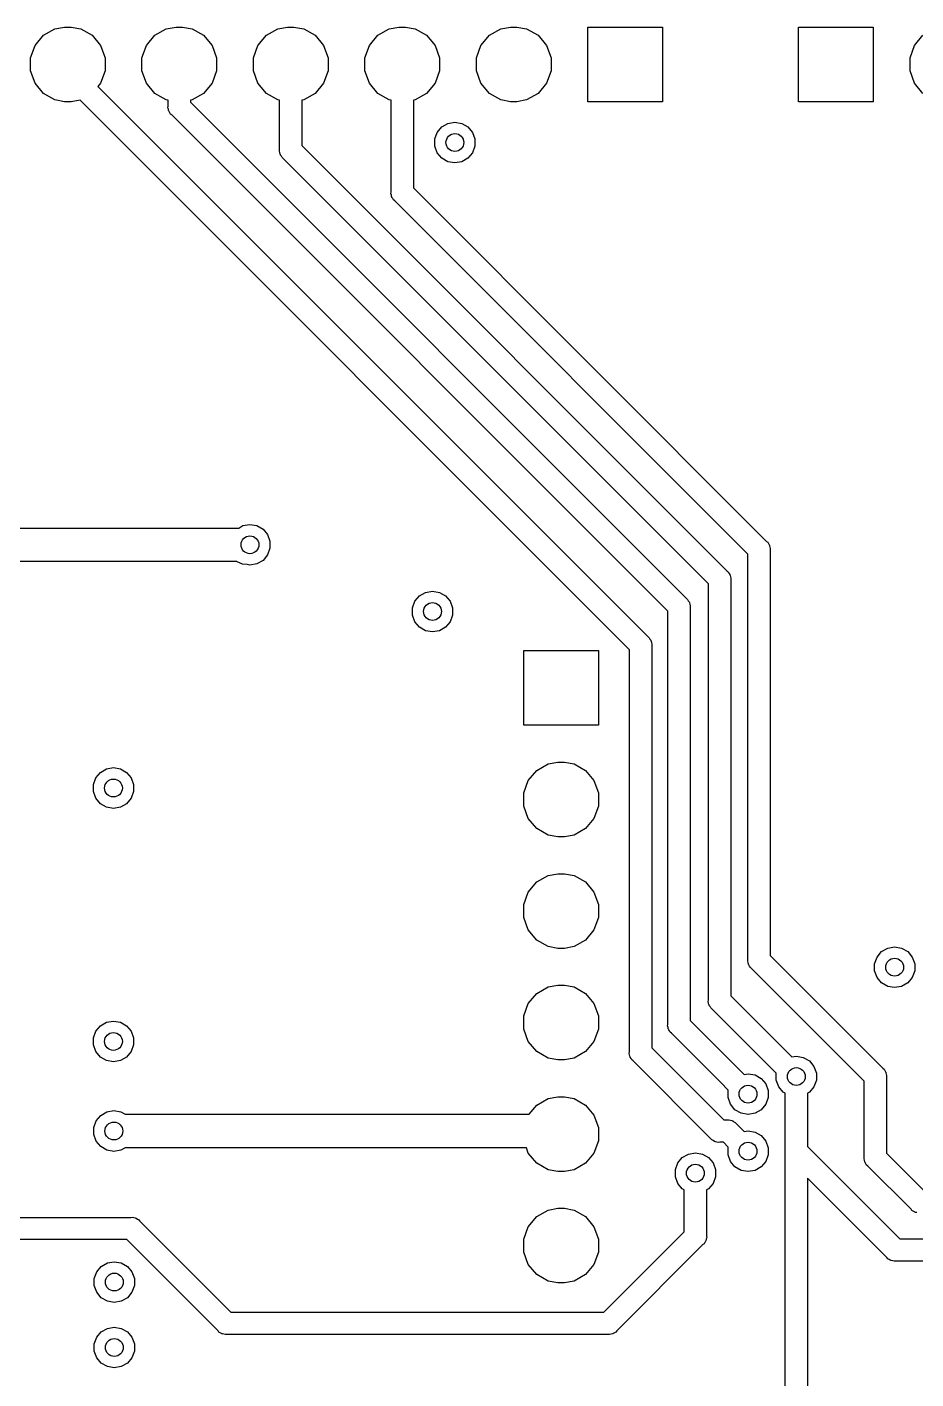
# Model space of a CAD drawing. Extents: x 91.8 to 190.2, y -113.9 to -59.9.
# Drawn here: x 113 to 133.26, y -92.69 to -61.9 of the extents above; entities that cross this region are included whole.
import ezdxf

# ---------------------------------------------------------------- set-up
doc = ezdxf.new("R2010")
doc.units = 0
doc.header["$MEASUREMENT"] = 0
doc.layers.add('BLACK', color=7, linetype='CONTINUOUS')

msp = doc.modelspace()

# ---------------------------------------------------------------- linework, layer by layer
at = {"layer": 'BLACK', "linetype": 'CONTINUOUS'}
for p, q in [((113.183, -62.3184), (113.375, -62.0888)), ((113.375, -62.0888), (113.635, -61.9389)), ((113.635, -61.9389), (113.856, -61.9)), ((113.856, -61.9), (114.004, -61.9)), ((114.004, -61.9), (114.225, -61.9389)), ((114.225, -61.9389), (114.485, -62.0888)), ((114.485, -62.0888), (114.677, -62.3184)), ((115.723, -62.3184), (115.915, -62.0888)), ((115.915, -62.0888), (116.175, -61.9389)), ((116.175, -61.9389), (116.396, -61.9)), ((116.396, -61.9), (116.544, -61.9)), ((116.544, -61.9), (116.765, -61.9389)), ((116.765, -61.9389), (117.025, -62.0888)), ((117.025, -62.0888), (117.217, -62.3184)), ((118.263, -62.3184), (118.455, -62.0888)), ((118.455, -62.0888), (118.715, -61.9389)), ((118.715, -61.9389), (118.936, -61.9)), ((118.936, -61.9), (119.084, -61.9)), ((119.084, -61.9), (119.305, -61.9389)), ((119.305, -61.9389), (119.565, -62.0888)), ((119.565, -62.0888), (119.757, -62.3184)), ((120.803, -62.3184), (120.995, -62.0888)), ((120.995, -62.0888), (121.255, -61.9389)), ((121.255, -61.9389), (121.476, -61.9)), ((121.476, -61.9), (121.624, -61.9)), ((121.624, -61.9), (121.845, -61.9389)), ((121.845, -61.9389), (122.105, -62.0888)), ((122.105, -62.0888), (122.297, -62.3184)), ((123.343, -62.3184), (123.535, -62.0888)), ((123.535, -62.0888), (123.795, -61.9389)), ((123.795, -61.9389), (124.016, -61.9)), ((124.016, -61.9), (124.164, -61.9)), ((124.164, -61.9), (124.385, -61.9389)), ((124.385, -61.9389), (124.645, -62.0888)), ((124.645, -62.0888), (124.837, -62.3184)), ((125.78, -63.6), (125.78, -61.9)), ((125.78, -61.9), (127.48, -61.9)), ((127.48, -61.9), (127.48, -63.6)), ((130.58, -63.6), (130.58, -61.9)), ((130.58, -61.9), (132.28, -61.9)), ((132.28, -61.9), (132.28, -63.6)), ((133.223, -62.3184), (133.415, -62.0888)), ((113.08, -62.6001), (113.183, -62.3184)), ((114.677, -62.3184), (114.78, -62.6001)), ((115.62, -62.6001), (115.723, -62.3184)), ((117.217, -62.3184), (117.32, -62.6001)), ((118.16, -62.6001), (118.263, -62.3184)), ((119.757, -62.3184), (119.86, -62.6001)), ((120.7, -62.6001), (120.803, -62.3184)), ((122.297, -62.3184), (122.4, -62.6001)), ((123.24, -62.6001), (123.343, -62.3184)), ((124.837, -62.3184), (124.94, -62.6001)), ((133.12, -62.6001), (133.223, -62.3184)), ((113.08, -62.8999), (113.08, -62.6001)), ((114.78, -62.6001), (114.78, -62.8999)), ((115.62, -62.8999), (115.62, -62.6001)), ((117.32, -62.6001), (117.32, -62.8999)), ((118.16, -62.8999), (118.16, -62.6001)), ((119.86, -62.6001), (119.86, -62.8999)), ((120.7, -62.8999), (120.7, -62.6001)), ((122.4, -62.6001), (122.4, -62.8999)), ((123.24, -62.8999), (123.24, -62.6001)), ((124.94, -62.6001), (124.94, -62.8999)), ((133.12, -62.8999), (133.12, -62.6001)), ((113.183, -63.1816), (113.08, -62.8999)), ((114.78, -62.8999), (114.677, -63.1816)), ((115.723, -63.1816), (115.62, -62.8999)), ((117.32, -62.8999), (117.217, -63.1816)), ((118.263, -63.1816), (118.16, -62.8999)), ((119.86, -62.8999), (119.757, -63.1816)), ((120.803, -63.1816), (120.7, -62.8999)), ((122.4, -62.8999), (122.297, -63.1816)), ((123.343, -63.1816), (123.24, -62.8999)), ((124.94, -62.8999), (124.837, -63.1816)), ((133.223, -63.1816), (133.12, -62.8999)), ((113.375, -63.4112), (113.183, -63.1816)), ((113.635, -63.5611), (113.375, -63.4112)), ((114.677, -63.1816), (114.617, -63.2532)), ((114.617, -63.2532), (127.152, -75.7876)), ((115.915, -63.4112), (115.723, -63.1816)), ((116.175, -63.5611), (115.915, -63.4112)), ((117.025, -63.4112), (116.765, -63.5611)), ((117.217, -63.1816), (117.025, -63.4112)), ((118.455, -63.4112), (118.263, -63.1816)), ((118.715, -63.5611), (118.455, -63.4112)), ((119.565, -63.4112), (119.305, -63.5611)), ((119.757, -63.1816), (119.565, -63.4112)), ((120.995, -63.4112), (120.803, -63.1816)), ((121.255, -63.5611), (120.995, -63.4112)), ((122.105, -63.4112), (121.845, -63.5611)), ((122.297, -63.1816), (122.105, -63.4112)), ((123.535, -63.4112), (123.343, -63.1816)), ((123.795, -63.5611), (123.535, -63.4112)), ((124.645, -63.4112), (124.385, -63.5611)), ((124.837, -63.1816), (124.645, -63.4112)), ((133.415, -63.4112), (133.223, -63.1816)), ((113.856, -63.6), (113.635, -63.5611)), ((114.004, -63.6), (113.856, -63.6)), ((114.21, -63.5638), (114.004, -63.6)), ((126.726, -76.0802), (114.21, -63.5638)), ((116.216, -63.5683), (116.175, -63.5611)), ((116.213, -63.7375), (116.216, -63.7039)), ((116.216, -63.7039), (116.216, -63.5683)), ((116.765, -63.5611), (116.724, -63.5683)), ((116.724, -63.5683), (116.724, -63.6098)), ((116.724, -63.6098), (128.027, -74.9126)), ((118.756, -63.5683), (118.715, -63.5611)), ((118.756, -64.6939), (118.756, -63.5683)), ((119.305, -63.5611), (119.264, -63.5683)), ((119.264, -63.5683), (119.264, -64.5998)), ((121.296, -63.5683), (121.255, -63.5611)), ((121.296, -65.6589), (121.296, -63.5683)), ((121.845, -63.5611), (121.804, -63.5683)), ((121.804, -63.5683), (121.804, -65.5648)), ((124.016, -63.6), (123.795, -63.5611)), ((124.164, -63.6), (124.016, -63.6)), ((124.385, -63.5611), (124.164, -63.6)), ((127.48, -63.6), (125.78, -63.6)), ((132.28, -63.6), (130.58, -63.6)), ((116.222, -63.77), (116.213, -63.7375)), ((116.228, -63.8032), (116.222, -63.77)), ((116.233, -63.813), (116.228, -63.8032)), ((116.236, -63.824), (116.233, -63.813)), ((116.256, -63.8516), (116.236, -63.824)), ((116.272, -63.8808), (116.256, -63.8516)), ((116.298, -63.9024), (116.272, -63.8808)), ((127.601, -75.2052), (116.298, -63.9024)), ((122.293, -64.4494), (122.348, -64.2979)), ((122.348, -64.2979), (122.452, -64.1744)), ((122.452, -64.1744), (122.591, -64.0937)), ((122.591, -64.0937), (122.75, -64.0657)), ((122.75, -64.0657), (122.909, -64.0937)), ((122.909, -64.0937), (123.048, -64.1744)), ((123.048, -64.1744), (123.152, -64.2979)), ((123.152, -64.2979), (123.207, -64.4494)), ((119.264, -64.5998), (128.952, -74.2876)), ((122.293, -64.6106), (122.293, -64.4494)), ((122.348, -64.7621), (122.293, -64.6106)), ((123.207, -64.6106), (123.152, -64.7621)), ((123.207, -64.4494), (123.207, -64.6106)), ((118.753, -64.7275), (118.756, -64.6939)), ((118.762, -64.76), (118.753, -64.7275)), ((118.768, -64.7932), (118.762, -64.76)), ((118.773, -64.803), (118.768, -64.7932)), ((118.776, -64.814), (118.773, -64.803)), ((118.796, -64.8416), (118.776, -64.814)), ((118.812, -64.8708), (118.796, -64.8416)), ((118.838, -64.8924), (118.812, -64.8708)), ((128.526, -74.5802), (118.838, -64.8924)), ((122.452, -64.8856), (122.348, -64.7621)), ((122.591, -64.9663), (122.452, -64.8856)), ((123.048, -64.8856), (122.909, -64.9663)), ((123.152, -64.7621), (123.048, -64.8856)), ((122.75, -64.9943), (122.591, -64.9663)), ((122.909, -64.9663), (122.75, -64.9943)), ((121.804, -65.5648), (129.852, -73.6126)), ((121.293, -65.6925), (121.296, -65.6589)), ((121.302, -65.725), (121.293, -65.6925)), ((121.308, -65.7582), (121.302, -65.725)), ((121.313, -65.768), (121.308, -65.7582)), ((121.316, -65.779), (121.313, -65.768)), ((121.336, -65.8066), (121.316, -65.779)), ((121.352, -65.8358), (121.336, -65.8066)), ((121.378, -65.8574), (121.352, -65.8358)), ((129.426, -73.9052), (121.378, -65.8574)), ((117.826, -73.309), (117.921, -73.2537)), ((117.921, -73.2537), (118.08, -73.2257)), ((118.08, -73.2257), (118.239, -73.2537)), ((118.239, -73.2537), (118.378, -73.3344)), ((110.204, -73.309), (117.826, -73.309)), ((118.378, -73.3344), (118.482, -73.4579)), ((118.482, -73.4579), (118.537, -73.6094)), ((118.537, -73.7706), (118.482, -73.9221)), ((118.537, -73.6094), (118.537, -73.7706)), ((129.852, -73.6126), (129.878, -73.6342)), ((129.878, -73.6342), (129.894, -73.6634)), ((129.894, -73.6634), (129.914, -73.691)), ((129.914, -73.691), (129.917, -73.702)), ((129.917, -73.702), (129.922, -73.7118)), ((129.922, -73.7118), (129.928, -73.745)), ((129.928, -73.745), (129.937, -73.7775)), ((129.937, -73.7775), (129.934, -73.8111)), ((129.934, -73.8111), (129.934, -83.0448)), ((117.782, -74.071), (110.204, -74.071)), ((117.788, -74.0769), (117.782, -74.071)), ((117.91, -74.1337), (117.788, -74.0769)), ((118.016, -74.143), (117.91, -74.1337)), ((118.08, -74.1543), (118.016, -74.143)), ((118.239, -74.1263), (118.08, -74.1543)), ((118.378, -74.0456), (118.239, -74.1263)), ((118.482, -73.9221), (118.378, -74.0456)), ((129.426, -83.1389), (129.426, -73.9052)), ((128.952, -74.2876), (128.978, -74.3092)), ((128.978, -74.3092), (128.994, -74.3384)), ((128.994, -74.3384), (129.014, -74.366)), ((129.014, -74.366), (129.017, -74.377)), ((129.017, -74.377), (129.022, -74.3868)), ((129.022, -74.3868), (129.028, -74.42)), ((129.028, -74.42), (129.037, -74.4525)), ((129.037, -74.4525), (129.034, -74.4861)), ((129.034, -74.4861), (129.034, -83.9648)), ((121.942, -74.8544), (122.081, -74.7737)), ((122.081, -74.7737), (122.24, -74.7457)), ((122.24, -74.7457), (122.399, -74.7737)), ((122.399, -74.7737), (122.538, -74.8544)), ((128.526, -84.0589), (128.526, -74.5802)), ((121.783, -75.1294), (121.838, -74.9779)), ((121.838, -74.9779), (121.942, -74.8544)), ((122.538, -74.8544), (122.642, -74.9779)), ((122.642, -74.9779), (122.697, -75.1294)), ((128.027, -74.9126), (128.053, -74.9342)), ((128.053, -74.9342), (128.069, -74.9634)), ((128.069, -74.9634), (128.089, -74.991)), ((128.089, -74.991), (128.092, -75.002)), ((128.092, -75.002), (128.097, -75.0118)), ((128.097, -75.0118), (128.103, -75.045)), ((128.103, -75.045), (128.112, -75.0775)), ((128.112, -75.0775), (128.109, -75.1111)), ((128.109, -75.1111), (128.109, -84.5198)), ((121.783, -75.2906), (121.783, -75.1294)), ((121.838, -75.4421), (121.783, -75.2906)), ((122.697, -75.2906), (122.642, -75.4421)), ((122.697, -75.1294), (122.697, -75.2906)), ((127.601, -84.6139), (127.601, -75.2052)), ((121.942, -75.5656), (121.838, -75.4421)), ((122.081, -75.6463), (121.942, -75.5656)), ((122.24, -75.6743), (122.081, -75.6463)), ((122.399, -75.6463), (122.24, -75.6743)), ((122.538, -75.5656), (122.399, -75.6463)), ((122.642, -75.4421), (122.538, -75.5656)), ((127.152, -75.7876), (127.178, -75.8092)), ((127.178, -75.8092), (127.194, -75.8384)), ((127.194, -75.8384), (127.214, -75.866)), ((127.214, -75.866), (127.217, -75.877)), ((127.217, -75.877), (127.222, -75.8868)), ((127.222, -75.8868), (127.228, -75.92)), ((127.228, -75.92), (127.237, -75.9525)), ((127.237, -75.9525), (127.234, -75.9861)), ((127.234, -75.9861), (127.234, -85.1448)), ((124.32, -77.8), (124.32, -76.1)), ((124.32, -76.1), (126.02, -76.1)), ((126.02, -76.1), (126.02, -77.8)), ((126.726, -85.2389), (126.726, -76.0802)), ((126.02, -77.8), (124.32, -77.8)), ((114.672, -78.8744), (114.811, -78.7937)), ((114.811, -78.7937), (114.97, -78.7657)), ((114.97, -78.7657), (115.129, -78.7937)), ((115.129, -78.7937), (115.268, -78.8744)), ((124.615, -78.8288), (124.875, -78.6789)), ((124.875, -78.6789), (125.096, -78.64)), ((125.096, -78.64), (125.244, -78.64)), ((125.244, -78.64), (125.465, -78.6789)), ((125.465, -78.6789), (125.725, -78.8288)), ((114.513, -79.1494), (114.568, -78.9979)), ((114.568, -78.9979), (114.672, -78.8744)), ((115.268, -78.8744), (115.372, -78.9979)), ((115.372, -78.9979), (115.427, -79.1494)), ((124.32, -79.3401), (124.423, -79.0584)), ((124.423, -79.0584), (124.615, -78.8288)), ((125.725, -78.8288), (125.917, -79.0584)), ((125.917, -79.0584), (126.02, -79.3401)), ((114.513, -79.3106), (114.513, -79.1494)), ((114.568, -79.4621), (114.513, -79.3106)), ((115.427, -79.3106), (115.372, -79.4621)), ((115.427, -79.1494), (115.427, -79.3106)), ((124.32, -79.6399), (124.32, -79.3401)), ((126.02, -79.3401), (126.02, -79.6399)), ((114.672, -79.5856), (114.568, -79.4621)), ((114.811, -79.6663), (114.672, -79.5856)), ((114.97, -79.6943), (114.811, -79.6663)), ((115.129, -79.6663), (114.97, -79.6943)), ((115.268, -79.5856), (115.129, -79.6663)), ((115.372, -79.4621), (115.268, -79.5856)), ((124.423, -79.9216), (124.32, -79.6399)), ((126.02, -79.6399), (125.917, -79.9216)), ((124.615, -80.1512), (124.423, -79.9216)), ((125.917, -79.9216), (125.725, -80.1512)), ((124.875, -80.3011), (124.615, -80.1512)), ((125.096, -80.34), (124.875, -80.3011)), ((125.244, -80.34), (125.096, -80.34)), ((125.465, -80.3011), (125.244, -80.34)), ((125.725, -80.1512), (125.465, -80.3011)), ((124.615, -81.3688), (124.875, -81.2189)), ((124.875, -81.2189), (125.096, -81.18)), ((125.096, -81.18), (125.244, -81.18)), ((125.244, -81.18), (125.465, -81.2189)), ((125.465, -81.2189), (125.725, -81.3688)), ((124.423, -81.5984), (124.615, -81.3688)), ((125.725, -81.3688), (125.917, -81.5984)), ((124.32, -81.8801), (124.423, -81.5984)), ((124.32, -82.1799), (124.32, -81.8801)), ((125.917, -81.5984), (126.02, -81.8801)), ((126.02, -81.8801), (126.02, -82.1799)), ((124.423, -82.4616), (124.32, -82.1799)), ((126.02, -82.1799), (125.917, -82.4616)), ((124.615, -82.6912), (124.423, -82.4616)), ((125.917, -82.4616), (125.725, -82.6912)), ((124.875, -82.8411), (124.615, -82.6912)), ((125.725, -82.6912), (125.465, -82.8411)), ((125.096, -82.88), (124.875, -82.8411)), ((125.244, -82.88), (125.096, -82.88)), ((125.465, -82.8411), (125.244, -82.88)), ((129.934, -83.0448), (132.502, -85.6126)), ((132.313, -83.2294), (132.368, -83.0779)), ((132.368, -83.0779), (132.472, -82.9544)), ((132.472, -82.9544), (132.611, -82.8737)), ((132.611, -82.8737), (132.77, -82.8457)), ((132.77, -82.8457), (132.929, -82.8737)), ((132.929, -82.8737), (133.068, -82.9544)), ((133.068, -82.9544), (133.172, -83.0779)), ((133.172, -83.0779), (133.227, -83.2294)), ((129.423, -83.1725), (129.426, -83.1389)), ((129.432, -83.205), (129.423, -83.1725)), ((129.438, -83.2382), (129.432, -83.205)), ((129.443, -83.248), (129.438, -83.2382)), ((129.446, -83.259), (129.443, -83.248)), ((129.466, -83.2866), (129.446, -83.259)), ((129.482, -83.3158), (129.466, -83.2866)), ((129.508, -83.3374), (129.482, -83.3158)), ((132.076, -85.9052), (129.508, -83.3374)), ((132.313, -83.3906), (132.313, -83.2294)), ((132.368, -83.5421), (132.313, -83.3906)), ((133.227, -83.3906), (133.172, -83.5421)), ((133.227, -83.2294), (133.227, -83.3906)), ((124.875, -83.7589), (125.096, -83.72)), ((125.096, -83.72), (125.244, -83.72)), ((125.244, -83.72), (125.465, -83.7589)), ((132.472, -83.6656), (132.368, -83.5421)), ((132.611, -83.7463), (132.472, -83.6656)), ((133.068, -83.6656), (132.929, -83.7463)), ((133.172, -83.5421), (133.068, -83.6656)), ((124.423, -84.1384), (124.615, -83.9088)), ((124.615, -83.9088), (124.875, -83.7589)), ((125.465, -83.7589), (125.725, -83.9088)), ((125.725, -83.9088), (125.917, -84.1384)), ((129.034, -83.9648), (130.424, -85.3545)), ((132.77, -83.7743), (132.611, -83.7463)), ((132.929, -83.7463), (132.77, -83.7743)), ((124.32, -84.4201), (124.423, -84.1384)), ((125.917, -84.1384), (126.02, -84.4201)), ((128.523, -84.0925), (128.526, -84.0589)), ((128.532, -84.125), (128.523, -84.0925)), ((128.538, -84.1582), (128.532, -84.125)), ((128.543, -84.168), (128.538, -84.1582)), ((128.546, -84.179), (128.543, -84.168)), ((128.566, -84.2066), (128.546, -84.179)), ((128.582, -84.2358), (128.566, -84.2066)), ((128.608, -84.2574), (128.582, -84.2358)), ((130.073, -85.722), (128.608, -84.2574)), ((114.568, -84.7679), (114.672, -84.6444)), ((114.672, -84.6444), (114.811, -84.5637)), ((114.811, -84.5637), (114.97, -84.5357)), ((114.97, -84.5357), (115.129, -84.5637)), ((115.129, -84.5637), (115.268, -84.6444)), ((115.268, -84.6444), (115.372, -84.7679)), ((124.32, -84.7199), (124.32, -84.4201)), ((126.02, -84.4201), (126.02, -84.7199)), ((127.598, -84.6475), (127.601, -84.6139)), ((127.607, -84.68), (127.598, -84.6475)), ((128.109, -84.5198), (129.168, -85.5789)), ((114.513, -84.9194), (114.568, -84.7679)), ((114.513, -85.0806), (114.513, -84.9194)), ((115.372, -84.7679), (115.427, -84.9194)), ((115.427, -84.9194), (115.427, -85.0806)), ((124.423, -85.0016), (124.32, -84.7199)), ((126.02, -84.7199), (125.917, -85.0016)), ((127.613, -84.7132), (127.607, -84.68)), ((127.618, -84.723), (127.613, -84.7132)), ((127.621, -84.734), (127.618, -84.723)), ((127.641, -84.7616), (127.621, -84.734)), ((127.657, -84.7908), (127.641, -84.7616)), ((127.683, -84.8124), (127.657, -84.7908)), ((128.809, -85.9381), (127.683, -84.8124)), ((114.568, -85.2321), (114.513, -85.0806)), ((114.672, -85.3556), (114.568, -85.2321)), ((115.372, -85.2321), (115.268, -85.3556)), ((115.427, -85.0806), (115.372, -85.2321)), ((124.615, -85.2312), (124.423, -85.0016)), ((124.875, -85.3811), (124.615, -85.2312)), ((125.725, -85.2312), (125.465, -85.3811)), ((125.917, -85.0016), (125.725, -85.2312)), ((126.723, -85.2725), (126.726, -85.2389)), ((126.732, -85.305), (126.723, -85.2725)), ((127.234, -85.1448), (128.878, -86.7888)), ((114.811, -85.4363), (114.672, -85.3556)), ((114.97, -85.4643), (114.811, -85.4363)), ((115.129, -85.4363), (114.97, -85.4643)), ((115.268, -85.3556), (115.129, -85.4363)), ((125.096, -85.42), (124.875, -85.3811)), ((125.244, -85.42), (125.096, -85.42)), ((125.465, -85.3811), (125.244, -85.42)), ((126.738, -85.3382), (126.732, -85.305)), ((126.743, -85.348), (126.738, -85.3382)), ((126.746, -85.359), (126.743, -85.348)), ((126.766, -85.3866), (126.746, -85.359)), ((126.782, -85.4158), (126.766, -85.3866)), ((126.808, -85.4375), (126.782, -85.4158)), ((128.585, -87.2146), (126.808, -85.4375)), ((129.168, -85.5789), (129.168, -85.5789)), ((129.168, -85.5789), (129.341, -85.7515)), ((130.424, -85.3545), (130.53, -85.3357)), ((130.53, -85.3357), (130.689, -85.3637)), ((130.689, -85.3637), (130.828, -85.4444)), ((130.828, -85.4444), (130.932, -85.5679)), ((130.932, -85.5679), (130.987, -85.7194)), ((129.341, -85.7515), (129.43, -85.7357)), ((129.43, -85.7357), (129.589, -85.7637)), ((129.589, -85.7637), (129.728, -85.8444)), ((129.728, -85.8444), (129.832, -85.9679)), ((130.073, -85.8806), (130.073, -85.722)), ((130.128, -86.0321), (130.073, -85.8806)), ((130.987, -85.8806), (130.932, -86.0321)), ((130.987, -85.7194), (130.987, -85.8806)), ((132.502, -85.6126), (132.528, -85.6342)), ((132.528, -85.6342), (132.544, -85.6634)), ((132.544, -85.6634), (132.564, -85.691)), ((132.564, -85.691), (132.567, -85.702)), ((132.567, -85.702), (132.572, -85.7118)), ((132.572, -85.7118), (132.578, -85.745)), ((132.578, -85.745), (132.587, -85.7775)), ((132.587, -85.7775), (132.584, -85.8111)), ((132.584, -85.8111), (132.584, -87.5448)), ((128.977, -86.1066), (128.809, -85.9381)), ((128.809, -85.9381), (128.809, -85.9381)), ((128.973, -86.1194), (128.977, -86.1066)), ((128.973, -86.2806), (128.973, -86.1194)), ((129.832, -85.9679), (129.887, -86.1194)), ((129.887, -86.1194), (129.887, -86.2806)), ((130.232, -86.1556), (130.128, -86.0321)), ((130.276, -86.1813), (130.232, -86.1556)), ((130.276, -86.6546), (130.276, -86.1813)), ((130.828, -86.1556), (130.784, -86.1813)), ((130.784, -86.1813), (130.784, -87.3948)), ((130.932, -86.0321), (130.828, -86.1556)), ((132.076, -87.6389), (132.076, -85.9052)), ((124.439, -86.659), (124.615, -86.4488)), ((124.615, -86.4488), (124.875, -86.2989)), ((124.875, -86.2989), (125.096, -86.26)), ((125.096, -86.26), (125.244, -86.26)), ((125.244, -86.26), (125.465, -86.2989)), ((125.465, -86.2989), (125.725, -86.4488)), ((125.725, -86.4488), (125.917, -86.6784)), ((129.028, -86.4321), (128.973, -86.2806)), ((129.132, -86.5556), (129.028, -86.4321)), ((129.832, -86.4321), (129.728, -86.5556)), ((129.887, -86.2806), (129.832, -86.4321)), ((114.523, -86.9594), (114.578, -86.8079)), ((114.578, -86.8079), (114.682, -86.6844)), ((114.682, -86.6844), (114.821, -86.6037)), ((114.821, -86.6037), (114.98, -86.5757)), ((114.98, -86.5757), (115.139, -86.6037)), ((115.139, -86.6037), (115.234, -86.659)), ((115.234, -86.659), (124.439, -86.659)), ((125.917, -86.6784), (126.02, -86.9601)), ((128.878, -86.7888), (128.962, -86.7888)), ((128.962, -86.7888), (128.995, -86.7859)), ((128.995, -86.7859), (129.028, -86.7946)), ((129.028, -86.7946), (129.061, -86.8004)), ((129.061, -86.8004), (129.071, -86.8061)), ((129.071, -86.8061), (129.082, -86.809)), ((129.082, -86.809), (129.109, -86.8284)), ((129.271, -86.6363), (129.132, -86.5556)), ((129.43, -86.6643), (129.271, -86.6363)), ((129.589, -86.6363), (129.43, -86.6643)), ((129.728, -86.5556), (129.589, -86.6363)), ((130.276, -87.4889), (130.276, -86.6546)), ((114.523, -87.1206), (114.523, -86.9594)), ((114.578, -87.2721), (114.523, -87.1206)), ((126.02, -86.9601), (126.02, -87.2599)), ((129.109, -86.8284), (129.139, -86.8452)), ((129.139, -86.8452), (129.16, -86.871)), ((129.16, -86.871), (129.341, -87.0515)), ((129.341, -87.0515), (129.43, -87.0357)), ((129.43, -87.0357), (129.589, -87.0637)), ((129.589, -87.0637), (129.728, -87.1444)), ((114.682, -87.3956), (114.578, -87.2721)), ((114.821, -87.4763), (114.682, -87.3956)), ((115.234, -87.421), (115.139, -87.4763)), ((124.379, -87.421), (115.234, -87.421)), ((124.423, -87.5416), (124.379, -87.421)), ((126.02, -87.2599), (125.917, -87.5416)), ((128.607, -87.2404), (128.585, -87.2146)), ((128.636, -87.2572), (128.607, -87.2404)), ((128.664, -87.2766), (128.636, -87.2572)), ((128.675, -87.2795), (128.664, -87.2766)), ((128.685, -87.2852), (128.675, -87.2795)), ((128.718, -87.291), (128.685, -87.2852)), ((128.75, -87.2997), (128.718, -87.291)), ((128.784, -87.2968), (128.75, -87.2997)), ((128.868, -87.2968), (128.784, -87.2968)), ((128.977, -87.4066), (128.868, -87.2968)), ((128.973, -87.4194), (128.977, -87.4066)), ((128.973, -87.5806), (128.973, -87.4194)), ((129.728, -87.1444), (129.832, -87.2679)), ((129.832, -87.2679), (129.887, -87.4194)), ((129.887, -87.4194), (129.887, -87.5806)), ((130.784, -87.3948), (132.885, -89.496)), ((114.98, -87.5043), (114.821, -87.4763)), ((115.139, -87.4763), (114.98, -87.5043)), ((124.615, -87.7712), (124.423, -87.5416)), ((125.917, -87.5416), (125.725, -87.7712)), ((127.828, -87.7679), (127.932, -87.6444)), ((127.932, -87.6444), (128.071, -87.5637)), ((128.071, -87.5637), (128.23, -87.5357)), ((128.23, -87.5357), (128.389, -87.5637)), ((128.389, -87.5637), (128.528, -87.6444)), ((128.528, -87.6444), (128.632, -87.7679)), ((129.028, -87.7321), (128.973, -87.5806)), ((129.132, -87.8556), (129.028, -87.7321)), ((129.832, -87.7321), (129.728, -87.8556)), ((129.887, -87.5806), (129.832, -87.7321)), ((130.273, -87.5225), (130.276, -87.4889)), ((130.276, -87.5334), (130.273, -87.5225)), ((130.276, -91.1122), (130.276, -87.5334)), ((132.073, -87.6725), (132.076, -87.6389)), ((132.082, -87.705), (132.073, -87.6725)), ((132.088, -87.7382), (132.082, -87.705)), ((132.093, -87.748), (132.088, -87.7382)), ((132.584, -87.5448), (133.435, -88.396)), ((124.875, -87.9211), (124.615, -87.7712)), ((125.096, -87.96), (124.875, -87.9211)), ((125.244, -87.96), (125.096, -87.96)), ((125.465, -87.9211), (125.244, -87.96)), ((125.725, -87.7712), (125.465, -87.9211)), ((127.773, -87.9194), (127.828, -87.7679)), ((127.773, -88.0806), (127.773, -87.9194)), ((128.632, -87.7679), (128.687, -87.9194)), ((128.687, -87.9194), (128.687, -88.0806)), ((129.271, -87.9363), (129.132, -87.8556)), ((129.43, -87.9643), (129.271, -87.9363)), ((129.589, -87.9363), (129.43, -87.9643)), ((129.728, -87.8556), (129.589, -87.9363)), ((132.096, -87.759), (132.093, -87.748)), ((132.116, -87.7866), (132.096, -87.759)), ((132.132, -87.8158), (132.116, -87.7866)), ((132.158, -87.8375), (132.132, -87.8158)), ((133.143, -88.8218), (132.158, -87.8375)), ((127.828, -88.2321), (127.773, -88.0806)), ((127.932, -88.3556), (127.828, -88.2321)), ((127.976, -88.3813), (127.932, -88.3556)), ((128.528, -88.3556), (128.484, -88.3813)), ((128.632, -88.2321), (128.528, -88.3556)), ((128.687, -88.0806), (128.632, -88.2321)), ((132.593, -89.9218), (130.784, -88.1132)), ((130.784, -88.1132), (130.784, -94.4639)), ((127.976, -89.3348), (127.976, -88.3813)), ((128.484, -88.3813), (128.484, -89.4289)), ((124.615, -88.9888), (124.875, -88.8389)), ((124.875, -88.8389), (125.096, -88.8)), ((125.096, -88.8), (125.244, -88.8)), ((125.244, -88.8), (125.465, -88.8389)), ((125.465, -88.8389), (125.725, -88.9888)), ((133.164, -88.8476), (133.143, -88.8218)), ((133.193, -88.8644), (133.164, -88.8476)), ((133.221, -88.8838), (133.193, -88.8644)), ((133.232, -88.8867), (133.221, -88.8838)), ((133.242, -88.8924), (133.232, -88.8867)), ((133.275, -88.8982), (133.242, -88.8924)), ((103.481, -89.006), (115.369, -89.006)), ((115.369, -89.006), (115.402, -89.0031)), ((115.402, -89.0031), (115.435, -89.0118)), ((115.435, -89.0118), (115.468, -89.0176)), ((115.468, -89.0176), (115.478, -89.0233)), ((115.478, -89.0233), (115.489, -89.0262)), ((115.489, -89.0262), (115.517, -89.0456)), ((115.517, -89.0456), (115.546, -89.0624)), ((115.546, -89.0624), (115.567, -89.0882)), ((115.567, -89.0882), (117.645, -91.166)), ((124.32, -89.5001), (124.423, -89.2184)), ((124.423, -89.2184), (124.615, -88.9888)), ((125.725, -88.9888), (125.917, -89.2184)), ((125.917, -89.2184), (126.02, -89.5001)), ((115.275, -89.514), (103.575, -89.514)), ((117.353, -91.5918), (115.275, -89.514)), ((124.32, -89.7999), (124.32, -89.5001)), ((126.02, -89.5001), (126.02, -89.7999)), ((126.145, -91.166), (127.976, -89.3348)), ((128.444, -89.5766), (128.428, -89.6058)), ((128.464, -89.549), (128.444, -89.5766)), ((128.467, -89.538), (128.464, -89.549)), ((128.472, -89.5282), (128.467, -89.538)), ((128.478, -89.495), (128.472, -89.5282)), ((128.487, -89.4625), (128.478, -89.495)), ((128.484, -89.4289), (128.487, -89.4625)), ((132.885, -89.496), (139.019, -89.496)), ((124.423, -90.0816), (124.32, -89.7999)), ((126.02, -89.7999), (125.917, -90.0816)), ((128.402, -89.6274), (126.437, -91.5918)), ((128.428, -89.6058), (128.402, -89.6274)), ((114.588, -90.2479), (114.692, -90.1244)), ((114.692, -90.1244), (114.831, -90.0437)), ((114.831, -90.0437), (114.99, -90.0157)), ((114.99, -90.0157), (115.149, -90.0437)), ((115.149, -90.0437), (115.288, -90.1244)), ((115.288, -90.1244), (115.392, -90.2479)), ((124.615, -90.3112), (124.423, -90.0816)), ((125.917, -90.0816), (125.725, -90.3112)), ((132.614, -89.9476), (132.593, -89.9218)), ((132.643, -89.9644), (132.614, -89.9476)), ((132.671, -89.9838), (132.643, -89.9644)), ((132.682, -89.9867), (132.671, -89.9838)), ((132.692, -89.9924), (132.682, -89.9867)), ((132.725, -89.9982), (132.692, -89.9924)), ((132.758, -90.0069), (132.725, -89.9982)), ((132.791, -90.004), (132.758, -90.0069)), ((138.925, -90.004), (132.791, -90.004)), ((114.533, -90.3994), (114.588, -90.2479)), ((114.533, -90.5606), (114.533, -90.3994)), ((115.392, -90.2479), (115.447, -90.3994)), ((115.447, -90.3994), (115.447, -90.5606)), ((124.875, -90.4611), (124.615, -90.3112)), ((125.096, -90.5), (124.875, -90.4611)), ((125.244, -90.5), (125.096, -90.5)), ((125.465, -90.4611), (125.244, -90.5)), ((125.725, -90.3112), (125.465, -90.4611)), ((114.588, -90.7121), (114.533, -90.5606)), ((114.692, -90.8356), (114.588, -90.7121)), ((115.392, -90.7121), (115.288, -90.8356)), ((115.447, -90.5606), (115.392, -90.7121)), ((114.831, -90.9163), (114.692, -90.8356)), ((114.99, -90.9443), (114.831, -90.9163)), ((115.149, -90.9163), (114.99, -90.9443)), ((115.288, -90.8356), (115.149, -90.9163)), ((130.276, -94.3698), (130.276, -91.1122)), ((130.276, -91.1122), (130.276, -91.1122)), ((117.645, -91.166), (126.145, -91.166)), ((114.533, -91.8894), (114.588, -91.7379)), ((114.588, -91.7379), (114.692, -91.6144)), ((114.692, -91.6144), (114.831, -91.5337)), ((114.831, -91.5337), (114.99, -91.5057)), ((114.99, -91.5057), (115.149, -91.5337)), ((115.149, -91.5337), (115.288, -91.6144)), ((115.288, -91.6144), (115.392, -91.7379)), ((115.392, -91.7379), (115.447, -91.8894)), ((117.374, -91.6176), (117.353, -91.5918)), ((117.403, -91.6344), (117.374, -91.6176)), ((117.431, -91.6538), (117.403, -91.6344)), ((117.442, -91.6567), (117.431, -91.6538)), ((117.452, -91.6624), (117.442, -91.6567)), ((117.485, -91.6682), (117.452, -91.6624)), ((117.518, -91.6769), (117.485, -91.6682)), ((117.551, -91.674), (117.518, -91.6769)), ((126.239, -91.674), (117.551, -91.674)), ((126.272, -91.6769), (126.239, -91.674)), ((126.305, -91.6682), (126.272, -91.6769)), ((126.338, -91.6624), (126.305, -91.6682)), ((126.348, -91.6567), (126.338, -91.6624)), ((126.359, -91.6538), (126.348, -91.6567)), ((126.387, -91.6344), (126.359, -91.6538)), ((126.416, -91.6176), (126.387, -91.6344)), ((126.437, -91.5918), (126.416, -91.6176)), ((114.533, -92.0506), (114.533, -91.8894)), ((114.588, -92.2021), (114.533, -92.0506)), ((115.447, -92.0506), (115.392, -92.2021)), ((115.447, -91.8894), (115.447, -92.0506)), ((114.692, -92.3256), (114.588, -92.2021)), ((114.831, -92.4063), (114.692, -92.3256)), ((115.288, -92.3256), (115.149, -92.4063)), ((115.392, -92.2021), (115.288, -92.3256)), ((114.99, -92.4343), (114.831, -92.4063)), ((115.149, -92.4063), (114.99, -92.4343))]:
    msp.add_line(p, q, dxfattribs=at)
at = {"layer": 'BLACK'}
for centre in [(122.75, -64.53), (118.08, -73.69), (122.24, -75.21), (114.97, -79.23), (132.77, -83.31), (114.97, -85), (130.53, -85.8), (130.53, -85.8), (129.43, -86.2), (114.98, -87.04), (129.43, -87.5), (129.43, -87.5), (128.23, -88), (114.99, -90.48), (114.99, -91.97)]:
    msp.add_circle(centre, 0.2032, dxfattribs=at)

doc.saveas('drawing.dxf')
